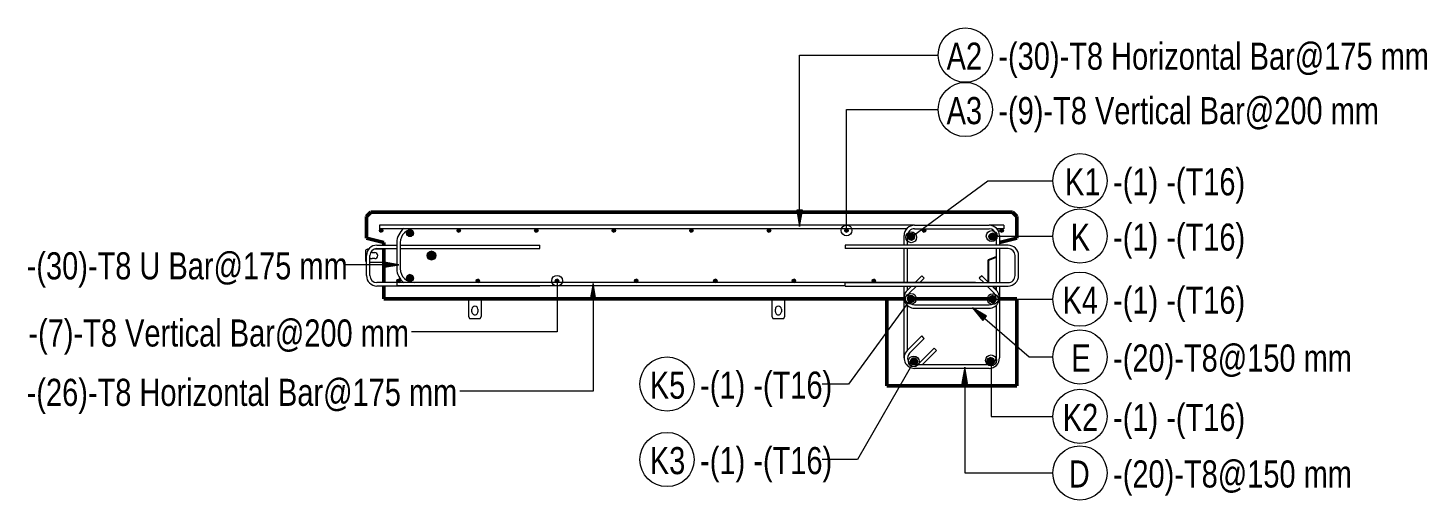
# Model space of a CAD drawing. Header units: millimetres. Extents: x -12508 to 11584, y -2169 to 13538.
# Drawn here: x 4952 to 8179, y 12450 to 13538 of the extents above; entities that cross this region are included whole.
import ezdxf

# ---------------------------------------------------------------- set-up
doc = ezdxf.new("R2010")
doc.units = ezdxf.units.MM
for name, color, linetype, lineweight in [('A-GENM', 13, 'Continuous', 18), ('A-WALL', 113, 'Continuous', 25), ('S-COLS', 52, 'Continuous', 18), ('S-RBAR', 171, 'Continuous', 18), ('S-RBAR-IDEN', 171, 'Continuous', 9)]:
    doc.layers.add(name, color=color, linetype=linetype, lineweight=lineweight)
doc.styles.add('Nirmala UI Semilight_2', font='NirmalaS.ttf', dxfattribs={"width": 0.8, "height": 62.5})

# ---------------------------------------------------------------- blocks, each defined once
blk = doc.blocks.new('RR spread anchor face based - RR-SA-1_4-160-1726851-Elevation Top 2')
at = {"layer": 'A-GENM'}
for p, q in [((-9650.6, 12913.7), (-9650.6, 12873.7)), ((-9620.6, 12873.7), (-9620.6, 12913.7)), ((-9642.6, 12884.2), (-9642.6, 12890.2)), ((-9628.6, 12890.2), (-9628.6, 12884.2)), ((-9650.6, 12873.7), (-9648.1, 12868.7)), ((-9648.1, 12868.7), (-9623.1, 12868.7)), ((-9623.1, 12868.7), (-9620.6, 12873.7))]:
    blk.add_line(p, q, dxfattribs=at)
for centre, start, end in [((-9635.6, 12890.2), 0.0013, 180.0013), ((-9635.6, 12884.2), 180.0013, 0.0013)]:
    blk.add_arc(centre, 7, start, end, dxfattribs=at)
blk = doc.blocks.new('RR spread anchor face based - RR-SA-2_5-250-2997505-Elevation Top 2')
at = {"layer": 'A-GENM'}
for p, q in [((-9883.1, 13028.7), (-9888.1, 13026.2)), ((-9888.1, 13026.2), (-9888.1, 13001.2)), ((-9880.1, 13028.7), (-9883.1, 13028.7)), ((-9872.6, 13020.7), (-9866.6, 13020.7)), ((-9866.6, 13006.7), (-9872.6, 13006.7)), ((-9845.6, 13028.7), (-9866.8, 13028.7)), ((-9888.1, 13001.2), (-9885.6, 12999.9)), ((-9877.6, 12998.7), (-9845.6, 12998.7))]:
    blk.add_line(p, q, dxfattribs=at)
for centre, start, end in [((-9872.6, 13013.7), 225.0013, 270.0013), ((-9872.6, 13013.7), 90.0013, 120.0013), ((-9866.6, 13013.7), 270.0013, 90.0013)]:
    blk.add_arc(centre, 7, start, end, dxfattribs=at)
blk = doc.blocks.new('M_Rebar Tag_rfa MARK - DOT 1 MM-794228-Elevation Top 2')
at = {"layer": 'S-RBAR-IDEN'}
blk.add_circle((-8240, 13186.3), 62.5, dxfattribs=at)
blk = doc.blocks.new('M_Rebar Tag_rfa Dimension - ARROW-793927-Elevation Top 2')
at = {"layer": 'S-RBAR-IDEN'}
blk.add_circle((-8240, 12780), 62.5, dxfattribs=at)
blk = doc.blocks.new('M_Rebar Tag_rfa Dimension - DOT 1 MM-793933-Elevation Top 2')
at = {"layer": 'S-RBAR-IDEN'}
blk.add_circle((-8504.6, 13350.4), 62.5, dxfattribs=at)

msp = doc.modelspace()

# ---------------------------------------------------------------- hatches: boundary and pattern name
at = {"layer": 'S-RBAR'}
h = msp.add_hatch(color=256, dxfattribs=at)
edge = h.paths.add_edge_path()
edge.add_arc((5767.12048, 13071.68983), 4, 0, 360)
for points in [[(5765.88446, 13067.88559), (5770.35658, 13069.33873), (5770.35652, 13074.04101), (5765.88437, 13075.49404), (5763.12048, 13071.68979)], [(5829.90376, 13058.48281), (5836.84589, 13058.48289), (5841.17419, 13063.91052), (5839.62934, 13070.67859), (5833.37465, 13073.6906), (5827.12003, 13070.67844), (5825.57534, 13063.91034)], [(5944.75474, 13067.88766), (5949.22686, 13069.3408), (5949.22681, 13074.04308), (5944.75465, 13075.49611), (5941.99076, 13071.69186)], [(6123.62502, 13067.88973), (6128.09714, 13069.34287), (6128.09709, 13074.04515), (6123.62493, 13075.49818), (6120.86105, 13071.69393)], [(6302.4953, 13067.8918), (6306.96742, 13069.34494), (6306.96737, 13074.04722), (6302.49521, 13075.50025), (6299.73133, 13071.69599)], [(6481.36558, 13067.89387), (6485.8377, 13069.34701), (6485.83765, 13074.04929), (6481.36549, 13075.50232), (6478.60161, 13071.69806)], [(6660.23586, 13067.89594), (6664.70798, 13069.34908), (6664.70793, 13074.05136), (6660.23578, 13075.50439), (6657.47189, 13071.70013)], [(6839.10614, 13067.89801), (6843.57826, 13069.35115), (6843.57821, 13074.05343), (6839.10606, 13075.50646), (6836.34217, 13071.7022)], [(7017.97642, 13067.90008), (7022.44854, 13069.35322), (7022.44849, 13074.0555), (7017.97634, 13075.50853), (7015.21245, 13071.70427)], [(7196.84671, 13067.90215), (7201.31882, 13069.35529), (7201.31877, 13074.05757), (7196.84662, 13075.5106), (7194.08273, 13071.70634)], [(6990.22737, 13049.43721), (6996.1054, 13053.13072), (6996.8826, 13060.02922), (6991.97371, 13064.93799), (6985.07523, 13064.16064), (6981.38185, 13058.28252), (6983.67477, 13051.72998)], [(7179.55224, 13050.05054), (7184.46101, 13054.95944), (7183.68366, 13061.85792), (7177.80554, 13065.55129), (7171.253, 13063.25837), (7168.96023, 13056.70577), (7172.65374, 13050.82774)], [(5883.13729, 13003.69117), (5890.20832, 13006.62019), (5893.13717, 13013.69129), (5890.20816, 13020.76232), (5883.13706, 13023.69117), (5876.06602, 13020.76216), (5873.13717, 13013.69106), (5876.06619, 13006.62002)], [(5808.35794, 12951.88608), (5811.12183, 12955.69034), (5808.35785, 12959.49453), (5803.88573, 12958.0414), (5803.88579, 12953.33912)], [(5829.90496, 12954.73268), (5836.8471, 12954.73277), (5841.17539, 12960.1604), (5839.63054, 12966.92847), (5833.37585, 12969.94048), (5827.12123, 12966.92832), (5825.57654, 12960.16022)], [(5991.02461, 12951.8882), (5993.78849, 12955.69245), (5991.02452, 12959.49665), (5986.5524, 12958.04351), (5986.55245, 12953.34123)], [(6173.69127, 12951.89031), (6176.45516, 12955.69457), (6173.69118, 12959.49876), (6169.21906, 12958.04563), (6169.21912, 12953.34334)], [(6356.35794, 12951.89242), (6359.12183, 12955.69668), (6356.35785, 12959.50088), (6351.88573, 12958.04774), (6351.88579, 12953.34546)], [(6539.02461, 12951.89454), (6541.78849, 12955.6988), (6539.02452, 12959.50299), (6534.5524, 12958.04985), (6534.55245, 12953.34757)], [(6720.12877, 12951.89663), (6722.89266, 12955.70089), (6720.12868, 12959.50509), (6715.65656, 12958.05195), (6715.65662, 12953.34967)], [(6904.35794, 12951.89877), (6907.12183, 12955.70302), (6904.35785, 12959.50722), (6899.88573, 12958.05408), (6899.88579, 12953.3518)], [(6989.21624, 12905.70397), (6995.47085, 12908.71613), (6997.01555, 12915.48423), (6992.68713, 12920.91176), (6985.74499, 12920.91168), (6981.4167, 12915.48405), (6982.96155, 12908.71598), (6988.44192, 12906.07685)], [(7173.54516, 12906.49836), (7180.4873, 12906.49844), (7184.81559, 12911.92607), (7183.27074, 12918.69414), (7177.01605, 12921.70615), (7170.76144, 12918.69399), (7169.21674, 12911.92589), (7173.23548, 12906.88667)], [(7169.77294, 12763.33081), (7176.70265, 12763.74606), (7180.69859, 12769.42283), (7178.75175, 12776.0864), (7172.32813, 12778.71896), (7166.26485, 12775.33814), (7165.12768, 12768.48978), (7168.39485, 12764.8613)], [(6995.64973, 12761.8578), (7001.9267, 12764.82309), (7003.52198, 12771.57945), (6999.23428, 12777.03921), (6992.29234, 12777.09105), (6987.92357, 12771.69594), (6989.53024, 12764.8613)]]:
    msp.add_hatch(color=256, dxfattribs=at).paths.add_polyline_path(points)
h = msp.add_hatch(color=256, dxfattribs=at)
edge = h.paths.add_edge_path()
edge.add_arc((5833.37474, 13065.6906), 8, 0, 360)
h = msp.add_hatch(color=256, dxfattribs=at)
edge = h.paths.add_edge_path()
edge.add_arc((5945.99076, 13071.6919), 4, 0, 360)
h = msp.add_hatch(color=256, dxfattribs=at)
edge = h.paths.add_edge_path()
edge.add_arc((6124.86105, 13071.69397), 4, 0, 360)
h = msp.add_hatch(color=256, dxfattribs=at)
edge = h.paths.add_edge_path()
edge.add_arc((6303.73133, 13071.69604), 4, 0, 360)
h = msp.add_hatch(color=256, dxfattribs=at)
edge = h.paths.add_edge_path()
edge.add_arc((6482.60161, 13071.69811), 4, 0, 360)
h = msp.add_hatch(color=256, dxfattribs=at)
edge = h.paths.add_edge_path()
edge.add_arc((6661.47189, 13071.70018), 4, 0, 360)
h = msp.add_hatch(color=256, dxfattribs=at)
edge = h.paths.add_edge_path()
edge.add_arc((6840.34217, 13071.70225), 4, 0, 360)
h = msp.add_hatch(color=256, dxfattribs=at)
edge = h.paths.add_edge_path()
edge.add_arc((7019.21245, 13071.70432), 4, 0, 360)
h = msp.add_hatch(color=256, dxfattribs=at)
edge = h.paths.add_edge_path()
edge.add_arc((7198.08273, 13071.70639), 4, 0, 360)
h = msp.add_hatch(color=256, dxfattribs=at)
edge = h.paths.add_edge_path()
edge.add_arc((6989.33156, 13057.3869), 8, 0, 360)
h = msp.add_hatch(color=256, dxfattribs=at)
edge = h.paths.add_edge_path()
edge.add_arc((7176.90992, 13057.60158), 8, 0, 360)
h = msp.add_hatch(color=256, dxfattribs=at)
edge = h.paths.add_edge_path()
edge.add_arc((5883.13717, 13013.69117), 10, 0, 360)
h = msp.add_hatch(color=256, dxfattribs=at)
edge = h.paths.add_edge_path()
edge.add_arc((5807.12183, 12955.69029), 4, 0, 360)
h = msp.add_hatch(color=256, dxfattribs=at)
edge = h.paths.add_edge_path()
edge.add_arc((5833.37594, 12961.94048), 8, 0, 360)
h = msp.add_hatch(color=256, dxfattribs=at)
edge = h.paths.add_edge_path()
edge.add_arc((5989.78849, 12955.69241), 4, 0, 360)
h = msp.add_hatch(color=256, dxfattribs=at)
edge = h.paths.add_edge_path()
edge.add_arc((6172.45516, 12955.69452), 4, 0, 360)
h = msp.add_hatch(color=256, dxfattribs=at)
edge = h.paths.add_edge_path()
edge.add_arc((6355.12183, 12955.69664), 4, 0, 360)
h = msp.add_hatch(color=256, dxfattribs=at)
edge = h.paths.add_edge_path()
edge.add_arc((6537.78849, 12955.69875), 4, 0, 360)
h = msp.add_hatch(color=256, dxfattribs=at)
edge = h.paths.add_edge_path()
edge.add_arc((6718.89266, 12955.70085), 4, 0, 360)
h = msp.add_hatch(color=256, dxfattribs=at)
edge = h.paths.add_edge_path()
edge.add_arc((6903.12183, 12955.70298), 4, 0, 360)
h = msp.add_hatch(color=256, dxfattribs=at)
edge = h.paths.add_edge_path()
edge.add_arc((6989.21615, 12913.70397), 8, 0, 360)
h = msp.add_hatch(color=256, dxfattribs=at)
edge = h.paths.add_edge_path()
edge.add_arc((7177.01615, 12913.70615), 8, 0, 360)
h = msp.add_hatch(color=256, dxfattribs=at)
edge = h.paths.add_edge_path()
edge.add_arc((7172.80665, 12770.73328), 8, 0, 360)
h = msp.add_hatch(color=256, dxfattribs=at)
edge = h.paths.add_edge_path()
edge.add_arc((6995.70948, 12769.85758), 8, 0, 360)
at = {"layer": 'S-RBAR-IDEN'}
for points in [[(6732.16614, 13080.5706), (6738.7784, 13118.0706), (6725.55388, 13118.0706)], [(5807.72905, 12992.54667), (5770.22905, 12999.15893), (5770.22905, 12985.93441)], [(6255.7391, 12949.7676), (6249.12684, 12912.2676), (6262.35136, 12912.2676)], [(7130.67652, 12893.56797), (7154.6354, 12863.97162), (7163.31305, 12873.95092)], [(7112.96673, 12756.55474), (7106.35447, 12719.05474), (7119.57899, 12719.05474)]]:
    msp.add_hatch(color=256, dxfattribs=at).paths.add_polyline_path(points)

# ---------------------------------------------------------------- linework, layer by layer
at = {"layer": 'A-WALL', "lineweight": 50}
for p, q in [((5743.1386, 13113.68955), (5733.13613, 13103.68686)), ((5733.13613, 13103.68686), (5733.13671, 13053.68944)), ((7223.13343, 13113.70668), (5743.1386, 13113.68955)), ((7233.13613, 13103.70421), (7223.13343, 13113.70668)), ((7233.13671, 13053.7068), (7233.13613, 13103.70421)), ((5733.13671, 13053.68944), (5773.13682, 13043.6899)), ((5773.13682, 13043.6899), (5773.13689, 13037.689)), ((7193.13682, 13043.70633), (7233.13671, 13053.7068)), ((5773.13699, 13029.68592), (5773.13789, 12951.56047)), ((5773.13798, 12943.55738), (5773.13833, 12913.6899)), ((6973.12381, 12913.70379), (5773.13833, 12913.6899)), ((6933.12231, 12913.70332), (6933.12463, 12713.70332)), ((7184.75596, 12913.70624), (6981.49711, 12913.70388)), ((7233.13803, 12913.7068), (7193.12978, 12913.70633)), ((7233.14034, 12713.7068), (7233.13803, 12913.7068)), ((6933.12463, 12713.70332), (7233.14034, 12713.7068))]:
    msp.add_line(p, q, dxfattribs=at)
at = {"layer": 'A-WALL'}
for p, q in [((7168.13533, 13003.70703), (7185.12268, 13010.5022)), ((7168.13593, 12951.57743), (7168.13533, 13003.70703)), ((7185.12351, 12936.91226), (7181.0093, 12938.55789))]:
    msp.add_line(p, q, dxfattribs=at)
at = {"layer": 'S-COLS'}
for p, q in [((7185.12268, 13010.5022), (7168.13533, 13003.70703)), ((7168.13533, 13003.70703), (7168.13593, 12951.57743)), ((6973.12381, 12913.70379), (6933.13803, 12913.70332)), ((7184.75596, 12913.70624), (6981.49711, 12913.70388)), ((7181.0093, 12938.55789), (7185.12351, 12936.91226))]:
    msp.add_line(p, q, dxfattribs=at)
at = {"layer": 'S-COLS', "lineweight": 50}
for p, q in [((6933.13803, 12913.70332), (6933.14034, 12713.70332)), ((7233.13803, 12913.7068), (7193.13833, 12913.70633)), ((7233.14034, 12713.7068), (7233.13803, 12913.7068)), ((6933.14034, 12713.70332), (7233.14034, 12713.7068))]:
    msp.add_line(p, q, dxfattribs=at)
at = {"layer": 'S-RBAR'}
for p, q in [((6997.1202, 13083.70406), (5763.12035, 13083.68979)), ((5763.12035, 13083.68979), (5763.12044, 13075.68979)), ((6979.40493, 13075.70386), (5763.12044, 13075.68979)), ((5765.88437, 13075.49404), (5763.12048, 13071.68979)), ((5763.12048, 13071.68979), (5765.88446, 13067.88559)), ((5770.35652, 13074.04101), (5765.88437, 13075.49404)), ((5765.88446, 13067.88559), (5770.35658, 13069.33873)), ((5770.35658, 13069.33873), (5770.35652, 13074.04101)), ((5827.12003, 13070.67844), (5825.57534, 13063.91034)), ((5833.37465, 13073.6906), (5827.12003, 13070.67844)), ((5839.62934, 13070.67859), (5833.37465, 13073.6906)), ((5841.17419, 13063.91052), (5839.62934, 13070.67859)), ((5944.75465, 13075.49611), (5941.99076, 13071.69186)), ((5941.99076, 13071.69186), (5944.75474, 13067.88766)), ((5949.22681, 13074.04308), (5944.75465, 13075.49611)), ((5944.75474, 13067.88766), (5949.22686, 13069.3408)), ((5949.22686, 13069.3408), (5949.22681, 13074.04308)), ((6123.62493, 13075.49818), (6120.86105, 13071.69393)), ((6120.86105, 13071.69393), (6123.62502, 13067.88973)), ((6128.09709, 13074.04515), (6123.62493, 13075.49818)), ((6123.62502, 13067.88973), (6128.09714, 13069.34287)), ((6128.09714, 13069.34287), (6128.09709, 13074.04515)), ((6302.49521, 13075.50025), (6299.73133, 13071.69599)), ((6299.73133, 13071.69599), (6302.4953, 13067.8918)), ((6306.96737, 13074.04722), (6302.49521, 13075.50025)), ((6302.4953, 13067.8918), (6306.96742, 13069.34494)), ((6306.96742, 13069.34494), (6306.96737, 13074.04722)), ((6481.36549, 13075.50232), (6478.60161, 13071.69806)), ((6478.60161, 13071.69806), (6481.36558, 13067.89387)), ((6485.83765, 13074.04929), (6481.36549, 13075.50232)), ((6481.36558, 13067.89387), (6485.8377, 13069.34701)), ((6485.8377, 13069.34701), (6485.83765, 13074.04929)), ((6660.23578, 13075.50439), (6657.47189, 13071.70013)), ((6657.47189, 13071.70013), (6660.23586, 13067.89594)), ((6664.70793, 13074.05136), (6660.23578, 13075.50439)), ((6660.23586, 13067.89594), (6664.70798, 13069.34908)), ((6664.70798, 13069.34908), (6664.70793, 13074.05136)), ((6839.10606, 13075.50646), (6836.34217, 13071.7022)), ((6836.34217, 13071.7022), (6839.10614, 13067.89801)), ((6843.57821, 13074.05343), (6839.10606, 13075.50646)), ((6839.10614, 13067.89801), (6843.57826, 13069.35115)), ((6843.57826, 13069.35115), (6843.57821, 13074.05343)), ((6997.12035, 13083.70406), (7169.12035, 13083.70606)), ((6997.12044, 13075.70406), (7169.12044, 13075.70606)), ((7017.97634, 13075.50853), (7015.21245, 13071.70427)), ((7015.21245, 13071.70427), (7017.97642, 13067.90008)), ((7022.44849, 13074.0555), (7017.97634, 13075.50853)), ((7017.97642, 13067.90008), (7022.44854, 13069.35322)), ((7022.44854, 13069.35322), (7022.44849, 13074.0555)), ((7203.12035, 13083.70645), (7169.1202, 13083.70606)), ((7203.12044, 13075.70645), (7186.83565, 13075.70626)), ((7196.84662, 13075.5106), (7194.08273, 13071.70634)), ((7194.08273, 13071.70634), (7196.84671, 13067.90215)), ((7201.31877, 13074.05757), (7196.84662, 13075.5106)), ((7196.84671, 13067.90215), (7201.31882, 13069.35529)), ((7201.31882, 13069.35529), (7201.31877, 13074.05757)), ((7203.12035, 13083.70645), (7203.12044, 13075.70645)), ((5757.13689, 13037.68972), (5803.12088, 13037.69025)), ((5803.1209, 13043.6902), (5803.1216, 12983.6902)), ((5811.12088, 13037.69034), (6133.13689, 13037.69407)), ((5811.1209, 13043.69029), (5811.1216, 12983.69029)), ((5825.57534, 13063.91034), (5829.90376, 13058.48281)), ((5829.90376, 13058.48281), (5836.84589, 13058.48289)), ((5836.84589, 13058.48289), (5841.17419, 13063.91052)), ((6133.13699, 13029.69407), (6133.13689, 13037.69407)), ((7213.13689, 13037.70656), (6837.13689, 13037.70221)), ((6837.13689, 13037.70221), (6837.13699, 13029.70221)), ((6973.12088, 13037.70446), (6973.12062, 13059.70379)), ((6981.12088, 13037.70456), (6981.12062, 13059.70388)), ((6985.07523, 13064.16064), (6981.38185, 13058.28252)), ((6981.38185, 13058.28252), (6983.67477, 13051.72998)), ((6983.67477, 13051.72998), (6990.22737, 13049.43721)), ((6991.97371, 13064.93799), (6985.07523, 13064.16064)), ((6990.22737, 13049.43721), (6996.1054, 13053.13072)), ((6996.8826, 13060.02922), (6991.97371, 13064.93799)), ((6996.1054, 13053.13072), (6996.8826, 13060.02922)), ((7171.253, 13063.25837), (7168.96023, 13056.70577)), ((7168.96023, 13056.70577), (7172.65374, 13050.82774)), ((7177.80554, 13065.55129), (7171.253, 13063.25837)), ((7172.65374, 13050.82774), (7179.55224, 13050.05054)), ((7183.68366, 13061.85792), (7177.80554, 13065.55129)), ((7179.55224, 13050.05054), (7184.46101, 13054.95944)), ((7184.46101, 13054.95944), (7183.68366, 13061.85792)), ((7185.12062, 13059.70624), (7185.12088, 13037.70691)), ((7193.12062, 13059.70633), (7193.12088, 13037.70701)), ((5733.13771, 12967.5609), (5733.13717, 13013.68944)), ((5741.13771, 12967.56099), (5741.13717, 13013.68953)), ((5757.13699, 13029.68972), (5803.12098, 13029.69025)), ((5811.12098, 13029.69034), (6133.13699, 13029.69407)), ((5876.06602, 13020.76216), (5873.13717, 13013.69106)), ((5873.13717, 13013.69106), (5876.06619, 13006.62002)), ((5883.13706, 13023.69117), (5876.06602, 13020.76216)), ((5876.06619, 13006.62002), (5883.13729, 13003.69117)), ((5890.20816, 13020.76232), (5883.13706, 13023.69117)), ((5883.13729, 13003.69117), (5890.20832, 13006.62019)), ((5893.13717, 13013.69129), (5890.20816, 13020.76232)), ((5890.20832, 13006.62019), (5893.13717, 13013.69129)), ((7213.13699, 13029.70656), (6837.13699, 13029.70221)), ((6973.12187, 12951.70384), (6973.12097, 13029.70446)), ((6981.12187, 12951.70393), (6981.12097, 13029.70456)), ((7185.12097, 13029.70691), (7185.12187, 12951.57837)), ((7193.12097, 13029.70701), (7193.12187, 12951.57846)), ((7229.13771, 12967.57821), (7229.13717, 13013.70675)), ((7237.13771, 12967.57831), (7237.13717, 13013.70684)), ((5803.12148, 12951.56171), (5757.13789, 12951.56118)), ((6133.13798, 12943.56553), (5757.13798, 12943.56118)), ((7137.90743, 12951.70569), (5803.12187, 12951.69025)), ((5803.12187, 12951.69025), (5803.12197, 12943.69025)), ((6837.13674, 12943.70221), (5803.12197, 12943.69025)), ((5808.35785, 12959.49453), (5803.88573, 12958.0414)), ((5803.88573, 12958.0414), (5803.88579, 12953.33912)), ((5803.88579, 12953.33912), (5808.35794, 12951.88608)), ((5811.12183, 12955.69034), (5808.35785, 12959.49453)), ((5808.35794, 12951.88608), (5811.12183, 12955.69034)), ((5827.12123, 12966.92832), (5825.57654, 12960.16022)), ((5825.57654, 12960.16022), (5829.90496, 12954.73268)), ((5833.37585, 12969.94048), (5827.12123, 12966.92832)), ((5829.90496, 12954.73268), (5836.8471, 12954.73277)), ((5839.63054, 12966.92847), (5833.37585, 12969.94048)), ((5836.8471, 12954.73277), (5841.17539, 12960.1604)), ((5841.17539, 12960.1604), (5839.63054, 12966.92847)), ((5991.02452, 12959.49665), (5986.5524, 12958.04351)), ((5986.5524, 12958.04351), (5986.55245, 12953.34123)), ((5986.55245, 12953.34123), (5991.02461, 12951.8882)), ((5993.78849, 12955.69245), (5991.02452, 12959.49665)), ((5991.02461, 12951.8882), (5993.78849, 12955.69245)), ((6173.69118, 12959.49876), (6169.21906, 12958.04563)), ((6169.21906, 12958.04563), (6169.21912, 12953.34334)), ((6169.21912, 12953.34334), (6173.69127, 12951.89031)), ((6176.45516, 12955.69457), (6173.69118, 12959.49876)), ((6173.69127, 12951.89031), (6176.45516, 12955.69457)), ((6356.35785, 12959.50088), (6351.88573, 12958.04774)), ((6351.88573, 12958.04774), (6351.88579, 12953.34546)), ((6351.88579, 12953.34546), (6356.35794, 12951.89242)), ((6359.12183, 12955.69668), (6356.35785, 12959.50088)), ((6356.35794, 12951.89242), (6359.12183, 12955.69668)), ((6539.02452, 12959.50299), (6534.5524, 12958.04985)), ((6534.5524, 12958.04985), (6534.55245, 12953.34757)), ((6534.55245, 12953.34757), (6539.02461, 12951.89454)), ((6541.78849, 12955.6988), (6539.02452, 12959.50299)), ((6539.02461, 12951.89454), (6541.78849, 12955.6988)), ((6720.12868, 12959.50509), (6715.65656, 12958.05195)), ((6715.65656, 12958.05195), (6715.65662, 12953.34967)), ((6715.65662, 12953.34967), (6720.12877, 12951.89663)), ((6722.89266, 12955.70089), (6720.12868, 12959.50509)), ((6720.12877, 12951.89663), (6722.89266, 12955.70089)), ((6837.13789, 12951.57368), (7213.13789, 12951.57803)), ((6837.13798, 12943.57368), (6837.13789, 12951.57368)), ((6837.13798, 12943.57368), (7213.13798, 12943.57803)), ((6904.35785, 12959.50722), (6899.88573, 12958.05408)), ((6899.88573, 12958.05408), (6899.88579, 12953.3518)), ((6899.88579, 12953.3518), (6904.35794, 12951.89877)), ((6907.12183, 12955.70302), (6904.35785, 12959.50722)), ((6904.35794, 12951.89877), (6907.12183, 12955.70302)), ((6973.12389, 12777.70379), (6973.12197, 12943.57593)), ((6990.25878, 12943.57608), (6980.15152, 12933.46859)), ((6981.12207, 12934.43929), (6981.12197, 12943.57602)), ((7001.57249, 12943.57621), (6985.80844, 12927.8118)), ((7014.09225, 12967.41011), (6998.3866, 12951.70409)), ((7019.74917, 12961.75332), (7009.70031, 12951.70422)), ((7014.09225, 12967.41011), (7019.74917, 12961.75332)), ((7152.15113, 12967.4117), (7146.49434, 12961.75478)), ((7156.67135, 12951.57801), (7146.49434, 12961.75478)), ((7167.98506, 12951.57814), (7152.15113, 12967.4117)), ((7180.43586, 12927.81405), (7164.67144, 12943.5781)), ((7186.09265, 12933.47097), (7175.98515, 12943.57823)), ((7185.12197, 12943.57836), (7185.12207, 12934.4415)), ((7193.12197, 12943.57846), (7193.12389, 12777.70633)), ((6985.74499, 12920.91168), (6981.4167, 12915.48405)), ((6981.4167, 12915.48405), (6982.96155, 12908.71598)), ((6982.96155, 12908.71598), (6988.44192, 12906.07685)), ((6992.68713, 12920.91176), (6985.74499, 12920.91168)), ((6989.21624, 12905.70397), (6995.47085, 12908.71613)), ((6997.01555, 12915.48423), (6992.68713, 12920.91176)), ((6995.47085, 12908.71613), (6997.01555, 12915.48423)), ((7170.76144, 12918.69399), (7169.21674, 12911.92589)), ((7169.21674, 12911.92589), (7173.23548, 12906.88667)), ((7177.01605, 12921.70615), (7170.76144, 12918.69399)), ((7183.27074, 12918.69414), (7177.01605, 12921.70615)), ((7180.4873, 12906.49844), (7184.81559, 12911.92607)), ((7184.81559, 12911.92607), (7183.27074, 12918.69414)), ((6981.12368, 12795.64513), (6981.12249, 12898.78271)), ((6988.44192, 12906.07685), (6989.21624, 12905.70397)), ((6997.12247, 12900.49822), (7169.12247, 12900.50021)), ((6997.12256, 12892.49822), (7169.12256, 12892.50021)), ((7173.23548, 12906.88667), (7173.54516, 12906.49836)), ((7173.54516, 12906.49836), (7180.4873, 12906.49844)), ((7185.12249, 12898.78515), (7185.12389, 12777.70624)), ((6980.15313, 12794.67443), (7014.09386, 12828.61595)), ((6985.81005, 12789.01764), (7019.75078, 12822.95916)), ((7019.75078, 12822.95916), (7014.09386, 12828.61595)), ((7042.37846, 12800.33201), (7008.43773, 12766.39049)), ((7048.03538, 12794.67522), (7015.06524, 12761.70431)), ((7042.37846, 12800.33201), (7048.03538, 12794.67522)), ((7172.32813, 12778.71896), (7166.26485, 12775.33814)), ((7178.75175, 12776.0864), (7172.32813, 12778.71896)), ((6992.29234, 12777.09105), (6987.92357, 12771.69594)), ((6987.92357, 12771.69594), (6989.53024, 12764.8613)), ((6989.53024, 12764.8613), (6995.64973, 12761.8578)), ((6999.23428, 12777.03921), (6992.29234, 12777.09105)), ((6995.64973, 12761.8578), (7001.9267, 12764.82309)), ((7169.12407, 12761.70606), (6997.12407, 12761.70406)), ((7169.12416, 12753.70606), (6997.12416, 12753.70406)), ((7003.52198, 12771.57945), (6999.23428, 12777.03921)), ((7001.9267, 12764.82309), (7003.52198, 12771.57945)), ((7166.26485, 12775.33814), (7165.12768, 12768.48978)), ((7165.12768, 12768.48978), (7168.39485, 12764.8613)), ((7168.39485, 12764.8613), (7169.77294, 12763.33081)), ((7169.77294, 12763.33081), (7176.70265, 12763.74606)), ((7176.70265, 12763.74606), (7180.69859, 12769.42283)), ((7180.69859, 12769.42283), (7178.75175, 12776.0864))]:
    msp.add_line(p, q, dxfattribs=at)
for centre, radius in [((5767.12048, 13071.68983), 4), ((5833.37474, 13065.6906), 8), ((5945.99076, 13071.6919), 4), ((6124.86105, 13071.69397), 4), ((6303.73133, 13071.69604), 4), ((6482.60161, 13071.69811), 4), ((6661.47189, 13071.70018), 4), ((6840.34217, 13071.70225), 4), ((7019.21245, 13071.70432), 4), ((7198.08273, 13071.70639), 4), ((6989.33156, 13057.3869), 8), ((7176.90992, 13057.60158), 8), ((5883.13717, 13013.69117), 10), ((5807.12183, 12955.69029), 4), ((5833.37594, 12961.94048), 8), ((5989.78849, 12955.69241), 4), ((6172.45516, 12955.69452), 4), ((6355.12183, 12955.69664), 4), ((6537.78849, 12955.69875), 4), ((6718.89266, 12955.70085), 4), ((6903.12183, 12955.70298), 4), ((6989.21615, 12913.70397), 8), ((7177.01615, 12913.70615), 8), ((7172.80665, 12770.73328), 8), ((6995.70948, 12769.85758), 8)]:
    msp.add_circle(centre, radius, dxfattribs=at)
for centre, radius, start, end in [((5843.1209, 13043.69066), 40, 126.23249511, 180.00066301), ((5843.1209, 13043.69066), 32, 90.00066301, 180.00066301), ((6997.12062, 13059.70406), 24, 90.00066301, 180.00066301), ((6997.12062, 13059.70406), 16, 90.00066301, 180.00066301), ((7169.12062, 13059.70606), 24, 0.00066301, 90.00066301), ((7169.12062, 13059.70606), 16, 0.00066301, 90.00066301), ((5757.13717, 13013.68972), 24, 90.00066301, 180.00066301), ((7213.13717, 13013.70656), 24, 0.00066301, 90.00066301), ((5757.13717, 13013.68972), 16, 90.00066301, 180.00066301), ((7213.13717, 13013.70656), 16, 0.00066301, 90.00066301), ((5843.1216, 12983.69066), 40, 180.00066301, 233.76818867), ((5843.1216, 12983.69066), 32, 180.00066301, 269.99790507), ((5757.13771, 12967.56118), 24, 180.00066301, 270.00066301), ((5757.13771, 12967.56118), 16, 180.00066301, 270.00066301), ((7213.13771, 12967.57803), 16, 270.00066301, 0.00066301), ((7213.13771, 12967.57803), 24, 270.00066301, 0.00066301), ((6997.12228, 12916.49822), 24, 135.00066301, 270.00066301), ((6997.12228, 12916.49822), 16, 135.00066301, 270.00066301), ((7169.12228, 12916.50021), 16, 270.00066301, 45.00066301), ((7169.12228, 12916.50021), 24, 270.00066301, 45.00066301), ((6997.12389, 12777.70406), 24, 135.00066301, 270.00066301), ((6997.12389, 12777.70406), 16, 135.00066301, 270.00066301), ((6997.12389, 12777.70406), 16, 270.00066301, 315.00066301), ((7169.12389, 12777.70606), 16, 270.00066301, 0.00066301), ((7169.12389, 12777.70606), 24, 270.00066301, 0.00066301)]:
    msp.add_arc(centre, radius, start, end, dxfattribs=at)
at = {"layer": 'S-RBAR-IDEN'}
for p, q in [((6732.16614, 13475.8898), (7051.62978, 13475.8898)), ((6732.16614, 13080.5706), (6732.16614, 13475.8898)), ((6840.36141, 13350.36553), (7051.62981, 13350.36553)), ((6840.36141, 13071.62448), (6840.36141, 13350.36553)), ((6989.51346, 13055.89804), (7166.54478, 13186.30924)), ((7166.54478, 13186.30924), (7316.22981, 13186.30924)), ((6738.7784, 13118.0706), (6725.55388, 13118.0706)), ((6725.55388, 13118.0706), (6732.16614, 13080.5706)), ((6732.16614, 13080.5706), (6738.7784, 13118.0706)), ((7175.24547, 13058.7766), (7316.22981, 13058.7766)), ((5807.72905, 12992.54667), (5682.4512, 12992.54667)), ((5807.72905, 12992.54667), (5770.22905, 12999.15893)), ((5770.22905, 12999.15893), (5770.22905, 12985.93441)), ((5770.22905, 12985.93441), (5807.72905, 12992.54667)), ((6172.85205, 12955.66546), (6172.85205, 12837.74338)), ((6255.7391, 12949.7676), (6249.12684, 12912.2676)), ((6262.35136, 12912.2676), (6255.7391, 12949.7676)), ((6255.7391, 12949.7676), (6255.7391, 12700.8961)), ((6249.12684, 12912.2676), (6262.35136, 12912.2676)), ((6988.85076, 12914.06928), (6844.92285, 12717.50442)), ((7177.44529, 12913.36599), (7316.22981, 12913.36599)), ((7130.67652, 12893.56797), (7154.6354, 12863.97162)), ((7163.31305, 12873.95092), (7130.67652, 12893.56797)), ((7130.67652, 12893.56797), (7261.27273, 12780.00605)), ((7154.6354, 12863.97162), (7163.31305, 12873.95092)), ((6172.85205, 12837.74338), (5837.24748, 12837.74338)), ((7261.27273, 12780.00605), (7316.22657, 12780.00605)), ((6995.43444, 12769.68078), (6865.61563, 12543.56482)), ((7112.96673, 12756.55474), (7106.35447, 12719.05474)), ((7119.57899, 12719.05474), (7112.96673, 12756.55474)), ((7112.96673, 12756.55474), (7112.96673, 12512.77515)), ((7173.62147, 12772.06566), (7173.62147, 12643.15631)), ((6844.92285, 12717.50442), (6784.47313, 12717.50442)), ((7106.35447, 12719.05474), (7119.57899, 12719.05474)), ((6255.7391, 12700.8961), (5948.24751, 12700.8961)), ((7173.62147, 12643.15631), (7316.22981, 12643.15631)), ((6865.61563, 12543.56482), (6784.47313, 12543.56482)), ((7112.96673, 12512.77515), (7316.22652, 12512.77515))]:
    msp.add_line(p, q, dxfattribs=at)
for centre in [(6840.36141, 13071.62448), (6989.51346, 13055.89804), (7175.24547, 13058.7766), (6172.85205, 12955.66546), (6988.85076, 12914.06928), (7177.44529, 12913.36599), (6995.43444, 12769.68078), (7173.62147, 12772.06566)]:
    msp.add_circle(centre, 12.5, dxfattribs=at)

# ---------------------------------------------------------------- block references
at = {"layer": 'A-GENM'}
for name, p in [('RR spread anchor face based - RR-SA-2_5-250-2997505-Elevation Top 2', (15618.71826, 0)), ('RR spread anchor face based - RR-SA-1_4-160-1726851-Elevation Top 2', (15618.71826, 0)), ('RR spread anchor face based - RR-SA-1_4-160-1726851-Elevation Top 2', (16318.71826, 0.0081))]:
    msp.add_blockref(name, p, dxfattribs=at)
at = {"layer": 'S-RBAR-IDEN'}
for name, p in [('M_Rebar Tag_rfa Dimension - ARROW-793927-Elevation Top 2', (15354.11826, 695.88537)), ('M_Rebar Tag_rfa Dimension - DOT 1 MM-793933-Elevation Top 2', (15618.71826, 0)), ('M_Rebar Tag_rfa MARK - DOT 1 MM-794228-Elevation Top 2', (15618.71826, 0)), ('M_Rebar Tag_rfa MARK - DOT 1 MM-794228-Elevation Top 2', (15618.71826, -127.53264)), ('M_Rebar Tag_rfa MARK - DOT 1 MM-794228-Elevation Top 2', (15618.71826, -272.94324)), ('M_Rebar Tag_rfa Dimension - ARROW-793927-Elevation Top 2', (15618.71826, 0)), ('M_Rebar Tag_rfa MARK - DOT 1 MM-794228-Elevation Top 2', (14666.27949, -468.80482)), ('M_Rebar Tag_rfa MARK - DOT 1 MM-794228-Elevation Top 2', (15618.71826, -543.15292)), ('M_Rebar Tag_rfa MARK - DOT 1 MM-794228-Elevation Top 2', (14666.2795, -642.74442)), ('M_Rebar Tag_rfa Dimension - ARROW-793927-Elevation Top 2', (15618.71826, -267.23092))]:
    msp.add_blockref(name, p, dxfattribs=at)

# ---------------------------------------------------------------- texts
at = {"layer": 'S-RBAR-IDEN', "char_height": 62.5, "attachment_point": 1, "style": 'Nirmala UI Semilight_2'}
for s, insert, width in [('A2', (7071.14905, 13504.69099), 99.40925), ('-(30)-T8 Horizontal Bar@175 mm', (7190.51187, 13504.69099), 1208.94475), ('A3', (7071.14908, 13379.16672), 99.40925), ('-(9)-T8 Vertical Bar@200 mm', (7190.5119, 13379.16672), 1071.0545), ('K1', (7344.34908, 13215.11042), 78.565375), ('-(1) -(T16)', (7455.1119, 13215.11042), 339.9155), ('K', (7357.54908, 13087.57778), 46.497875), ('-(1) -(T16)', (7455.1119, 13087.57778), 339.9155), ('-(30)-T8 U Bar@175 mm', (4949.4512, 13021.34786), 886.666375), ('K4', (7338.44908, 12942.16718), 92.99575), ('-(1) -(T16)', (7455.1119, 12942.16718), 339.9155), ('-(7)-T8 Vertical Bar@200 mm', (4953.44748, 12866.54456), 1069.451125), ('-(20)-T8@150 mm', (7455.10866, 12808.80723), 663.79725), ('E', (7358.94584, 12808.80723), 43.291125), ('K5', (6386.61031, 12746.3056), 91.392375), ('-(1) -(T16)', (6502.67313, 12746.3056), 339.9155), ('-(26)-T8 Horizontal Bar@175 mm', (4949.44751, 12729.69729), 1208.94475), ('K2', (7339.04908, 12671.9575), 91.392375), ('-(1) -(T16)', (7455.1119, 12671.9575), 339.9155), ('K3', (6386.61031, 12572.366), 91.392375), ('-(1) -(T16)', (6502.67313, 12572.366), 339.9155), ('D', (7352.94579, 12541.57633), 57.7215), ('-(20)-T8@150 mm', (7455.10861, 12541.57633), 663.79725)]:
    msp.add_mtext(s, dxfattribs=dict(at, insert=insert, width=width))

doc.saveas('drawing.dxf')
